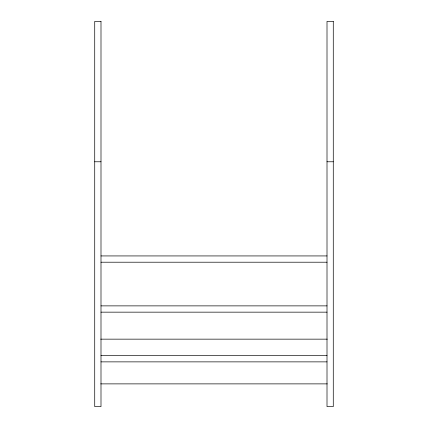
<?xml version="1.0" encoding="UTF-8"?>
<svg xmlns="http://www.w3.org/2000/svg" width="428" height="428" viewBox="0 0 428 428"><rect width="100%" height="100%" fill="white"/><g stroke="black" fill="none" stroke-linecap="round" stroke-linejoin="round"><path stroke-width="0.64" d="M94.722 161.773L100.997 161.773M327.003 161.773L333.278 161.773M100.997 255.933L327.003 255.933M100.997 262.209L327.003 262.209M100.997 305.876L327.003 305.876M100.997 312.156L327.003 312.156M100.735 339.153L327.265 339.153M100.997 355.593L327.003 355.593M100.997 361.869L327.003 361.869M100.735 383.879L327.265 383.879M100.997 21.4L94.722 21.4L94.722 406.6L100.997 406.6L100.997 21.4M333.278 21.4L327.003 21.4L327.003 406.6L333.278 406.6L333.278 21.4"/></g></svg>
